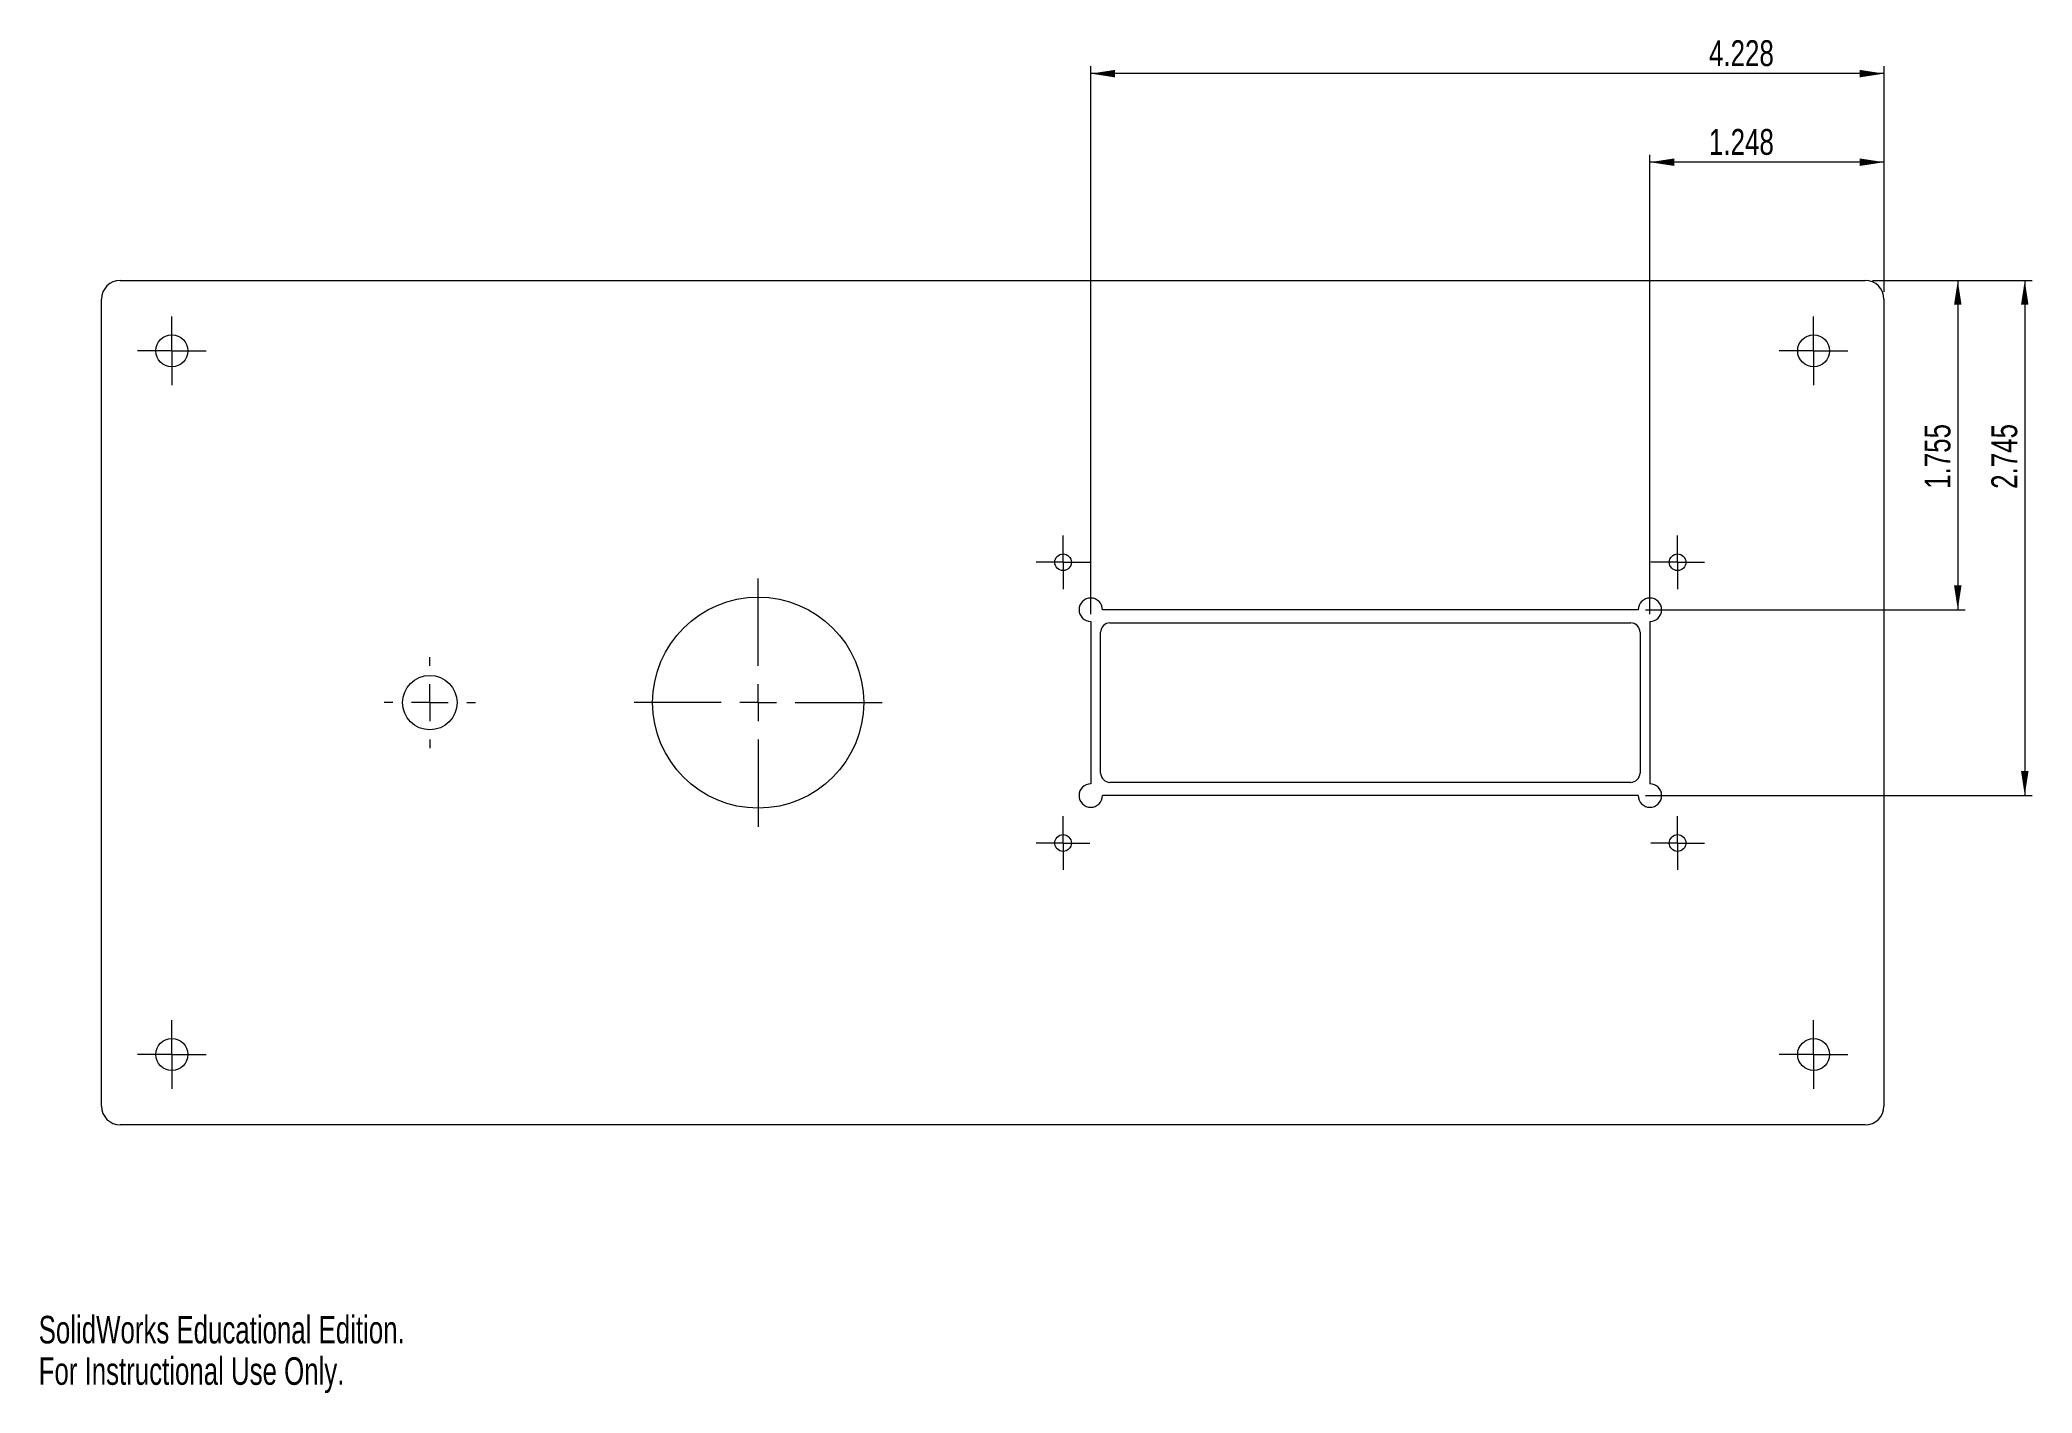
# Model space of a CAD drawing. Header units: inches. Extents: x 0 to 10.6, y 0 to 7.2.
import ezdxf

# ---------------------------------------------------------------- set-up
doc = ezdxf.new("R2010")
doc.units = ezdxf.units.IN
doc.header["$MEASUREMENT"] = 0
doc.styles.add('SLDTEXTSTYLE0', font='TXT', dxfattribs={"width": 0.75})
doc.styles.add('SLDTEXTSTYLE1', font='TXT', dxfattribs={"width": 0.7})
doc.dimstyles.new('SLDDIMSTYLE0', dxfattribs={"dimtxt": 0.137795, "dimasz": 0.13, "dimexe": 0, "dimexo": 0.0625, "dimgap": 0.034449, "dimtad": 1, "dimdec": 3, "dimrnd": 1e-09, "dimzin": 12, "dimdsep": 46, "dimtxsty": 'SLDTEXTSTYLE0', "dimsah": 1, "dimcen": 0.09, "dimadec": 0, "dimazin": 3, "dimtfac": 1, "dimtdec": 3, "dimtofl": 0, "dimtmove": 0, "dimatfit": 3, "dimfxl": 1, "dimfrac": 2, "dimtolj": 1, "dimtzin": 12, "dimarcsym": 0})

# ---------------------------------------------------------------- blocks, each defined once
blk = doc.blocks.new('_D')
at = {"color": 7, "linetype": 'Continuous', "lineweight": 0}
for p, q in [((8.587, 4.15), (8.587, 6.597)), ((9.835, 5.867), (9.835, 6.597)), ((9.835, 6.558), (8.587, 6.558))]:
    blk.add_line(p, q, dxfattribs=at)
for points in [[(8.587, 6.558), (8.717, 6.538), (8.717, 6.578)], [(9.835, 6.558), (9.705, 6.578), (9.705, 6.538)]]:
    blk.add_solid(points, dxfattribs=at)
at = {"color": 7, "linetype": 'Continuous', "lineweight": 0, "insert": (8.902, 6.735, 0.066), "char_height": 0.1378, "attachment_point": 1, "style": 'SLDTEXTSTYLE0'}
blk.add_mtext('1.248', dxfattribs=at)
blk = doc.blocks.new('_D_1')
at = {"color": 7, "linetype": 'Continuous', "lineweight": 0}
for p, q in [((5.607, 4.15), (5.607, 7.07)), ((9.835, 7.03), (5.607, 7.03)), ((9.835, 5.867), (9.835, 7.07))]:
    blk.add_line(p, q, dxfattribs=at)
for points in [[(5.607, 7.03), (5.737, 7.01), (5.737, 7.05)], [(9.835, 7.03), (9.705, 7.05), (9.705, 7.01)]]:
    blk.add_solid(points, dxfattribs=at)
at = {"color": 7, "linetype": 'Continuous', "lineweight": 0, "insert": (8.902, 7.208, 0.066), "char_height": 0.1378, "attachment_point": 1, "style": 'SLDTEXTSTYLE0'}
blk.add_mtext('4.228', dxfattribs=at)
blk = doc.blocks.new('_D_2')
at = {"color": 7, "linetype": 'Continuous', "lineweight": 0}
for p, q in [((9.774, 5.928), (10.268, 5.928)), ((10.228, 5.928), (10.228, 4.173)), ((8.564, 4.173), (10.268, 4.173))]:
    blk.add_line(p, q, dxfattribs=at)
for points in [[(10.228, 5.928), (10.208, 5.798), (10.248, 5.798)], [(10.228, 4.173), (10.248, 4.303), (10.208, 4.303)]]:
    blk.add_solid(points, dxfattribs=at)
at = {"color": 7, "linetype": 'Continuous', "lineweight": 0, "insert": (10.051, 4.817, 0.066), "char_height": 0.1378, "attachment_point": 1, "rotation": 90, "style": 'SLDTEXTSTYLE0'}
blk.add_mtext('1.755', dxfattribs=at)
blk = doc.blocks.new('_D_3')
at = {"color": 7, "linetype": 'Continuous', "lineweight": 0}
for p, q in [((9.774, 5.928), (10.624, 5.928)), ((10.585, 5.928), (10.585, 3.183)), ((8.564, 3.183), (10.624, 3.183))]:
    blk.add_line(p, q, dxfattribs=at)
for points in [[(10.585, 5.928), (10.565, 5.798), (10.605, 5.798)], [(10.585, 3.183), (10.605, 3.313), (10.565, 3.313)]]:
    blk.add_solid(points, dxfattribs=at)
at = {"color": 7, "linetype": 'Continuous', "lineweight": 0, "insert": (10.407, 4.817, 0.066), "char_height": 0.1378, "attachment_point": 1, "rotation": 90, "style": 'SLDTEXTSTYLE0'}
blk.add_mtext('2.745', dxfattribs=at)
blk = doc.blocks.new('SW_CENTERMARKSYMBOL_0')
at = {"color": 0, "linetype": 'Continuous', "lineweight": 0}
for p, q in [((0, 0.098), (0, 0.183)), ((-0.098, 0), (-0.183, 0)), ((0, 0), (-0.098, 0)), ((0, 0), (0, 0.098)), ((0, 0), (0, -0.098)), ((0, 0), (0.098, 0)), ((0.098, 0), (0.183, 0)), ((0, -0.098), (0, -0.183))]:
    blk.add_line(p, q, dxfattribs=at)
blk = doc.blocks.new('SW_CENTERMARKSYMBOL_1')
at = {"color": 0, "linetype": 'Continuous', "lineweight": 0}
for p, q in [((0, 0.098), (0, 0.183)), ((-0.098, 0), (-0.183, 0)), ((0, 0), (-0.098, 0)), ((0, 0), (0, 0.098)), ((0, 0), (0, -0.098)), ((0, 0), (0.098, 0)), ((0.098, 0), (0.183, 0)), ((0, -0.098), (0, -0.183))]:
    blk.add_line(p, q, dxfattribs=at)
blk = doc.blocks.new('SW_CENTERMARKSYMBOL_2')
at = {"color": 0, "linetype": 'Continuous', "lineweight": 0}
for p, q in [((0, 0.098), (0, 0.183)), ((-0.098, 0), (-0.183, 0)), ((0, 0), (-0.098, 0)), ((0, 0), (0, 0.098)), ((0, 0), (0, -0.098)), ((0, 0), (0.098, 0)), ((0.098, 0), (0.183, 0)), ((0, -0.098), (0, -0.183))]:
    blk.add_line(p, q, dxfattribs=at)
blk = doc.blocks.new('SW_CENTERMARKSYMBOL_3')
at = {"color": 0, "linetype": 'Continuous', "lineweight": 0}
for p, q in [((0, 0.098), (0, 0.183)), ((-0.098, 0), (-0.183, 0)), ((0, 0), (-0.098, 0)), ((0, 0), (0, 0.098)), ((0, 0), (0, -0.098)), ((0, 0), (0.098, 0)), ((0.098, 0), (0.183, 0)), ((0, -0.098), (0, -0.183))]:
    blk.add_line(p, q, dxfattribs=at)
blk = doc.blocks.new('SW_CENTERMARKSYMBOL_4')
at = {"color": 0, "linetype": 'Continuous', "lineweight": 0}
for p, q in [((0, 0.197), (0, 0.243)), ((-0.197, 0), (-0.243, 0)), ((0, 0), (-0.098, 0)), ((0, 0), (0, 0.098)), ((0, 0), (0, -0.098)), ((0, 0), (0.098, 0)), ((0.197, 0), (0.243, 0)), ((0, -0.197), (0, -0.243))]:
    blk.add_line(p, q, dxfattribs=at)
blk = doc.blocks.new('SW_CENTERMARKSYMBOL_5')
at = {"color": 0, "linetype": 'Continuous', "lineweight": 0}
for p, q in [((0, 0.197), (0, 0.661)), ((-0.197, 0), (-0.661, 0)), ((0, 0), (-0.098, 0)), ((0, 0), (0, 0.098)), ((0, 0), (0, -0.098)), ((0, 0), (0.098, 0)), ((0.197, 0), (0.661, 0)), ((0, -0.197), (0, -0.661))]:
    blk.add_line(p, q, dxfattribs=at)
blk = doc.blocks.new('SW_CENTERMARKSYMBOL_6')
at = {"color": 0, "linetype": 'Continuous', "lineweight": 0}
for p, q in [((0, 0.098), (0, 0.143)), ((-0.098, 0), (-0.143, 0)), ((0, 0), (-0.098, 0)), ((0, 0), (0, 0.098)), ((0, 0), (0, -0.098)), ((0, 0), (0.098, 0)), ((0.098, 0), (0.143, 0)), ((0, -0.098), (0, -0.143))]:
    blk.add_line(p, q, dxfattribs=at)
blk = doc.blocks.new('SW_CENTERMARKSYMBOL_7')
at = {"color": 0, "linetype": 'Continuous', "lineweight": 0}
for p, q in [((0, 0.098), (0, 0.143)), ((-0.098, 0), (-0.143, 0)), ((0, 0), (-0.098, 0)), ((0, 0), (0, 0.098)), ((0, 0), (0, -0.098)), ((0, 0), (0.098, 0)), ((0.098, 0), (0.143, 0)), ((0, -0.098), (0, -0.143))]:
    blk.add_line(p, q, dxfattribs=at)
blk = doc.blocks.new('SW_CENTERMARKSYMBOL_8')
at = {"color": 0, "linetype": 'Continuous', "lineweight": 0}
for p, q in [((0, 0.098), (0, 0.143)), ((-0.098, 0), (-0.143, 0)), ((0, 0), (-0.098, 0)), ((0, 0), (0, 0.098)), ((0, 0), (0, -0.098)), ((0, 0), (0.098, 0)), ((0.098, 0), (0.143, 0)), ((0, -0.098), (0, -0.143))]:
    blk.add_line(p, q, dxfattribs=at)
blk = doc.blocks.new('SW_CENTERMARKSYMBOL_9')
at = {"color": 0, "linetype": 'Continuous', "lineweight": 0}
for p, q in [((0, 0.098), (0, 0.143)), ((-0.098, 0), (-0.143, 0)), ((0, 0), (-0.098, 0)), ((0, 0), (0, 0.098)), ((0, 0), (0, -0.098)), ((0, 0), (0.098, 0)), ((0.098, 0), (0.143, 0)), ((0, -0.098), (0, -0.143))]:
    blk.add_line(p, q, dxfattribs=at)

msp = doc.modelspace()

# ---------------------------------------------------------------- linework, layer by layer
at = {"color": 7, "linetype": 'Continuous', "lineweight": 15}
for p, q in [((0.4347, 5.9279), (9.7347, 5.9279)), ((0.3347, 1.5279), (0.3347, 5.8279)), ((9.8347, 5.8279), (9.8347, 1.5279)), ((8.5247, 4.1729), (5.6697, 4.1729)), ((5.6072, 4.1104), (5.6072, 3.2454)), ((5.6597, 3.3029), (5.6597, 4.0529)), ((5.7097, 4.1029), (8.4847, 4.1029)), ((8.5347, 4.0529), (8.5347, 3.3029)), ((8.5872, 4.1104), (8.5872, 3.2454)), ((8.4847, 3.2529), (5.7097, 3.2529)), ((8.5247, 3.1829), (5.6697, 3.1829)), ((9.7347, 1.4279), (0.4347, 1.4279))]:
    msp.add_line(p, q, dxfattribs=at)
for centre, radius in [((0.7097, 5.5529), 0.085), ((9.4597, 5.5529), 0.085), ((5.4594, 4.426), 0.0445), ((8.735, 4.426), 0.0445), ((3.8347, 3.6779), 0.5625), ((2.0847, 3.6779), 0.145), ((5.4594, 2.9299), 0.0445), ((8.735, 2.9299), 0.0445), ((0.7097, 1.8029), 0.085), ((9.4597, 1.8029), 0.085)]:
    msp.add_circle(centre, radius, dxfattribs=at)
for centre, radius, start, end in [((0.4347, 5.8279), 0.1, 90, 180), ((9.7347, 5.8279), 0.1, 0, 90), ((5.6072, 4.1729), 0.0625, 0, 270), ((8.5872, 4.1729), 0.0625, 270, 180), ((5.7097, 4.0529), 0.05, 90, 180), ((8.4847, 4.0529), 0.05, 0, 90), ((5.7097, 3.3029), 0.05, 180, 270), ((8.4847, 3.3029), 0.05, 270, 0), ((5.6072, 3.1829), 0.0625, 90, 0), ((8.5872, 3.1829), 0.0625, 180, 90), ((0.4347, 1.5279), 0.1, 180, 270), ((9.7347, 1.5279), 0.1, 270, 0)]:
    msp.add_arc(centre, radius, start, end, dxfattribs=at)

# ---------------------------------------------------------------- block references
at = {"color": 7, "linetype": 'Continuous', "lineweight": 0}
for name, p in [('SW_CENTERMARKSYMBOL_3', (0.7097, 5.5529)), ('SW_CENTERMARKSYMBOL_2', (9.4597, 5.5529)), ('SW_CENTERMARKSYMBOL_7', (5.4594, 4.426)), ('SW_CENTERMARKSYMBOL_8', (8.735, 4.426)), ('SW_CENTERMARKSYMBOL_5', (3.8347, 3.6779)), ('SW_CENTERMARKSYMBOL_4', (2.0847, 3.6779)), ('SW_CENTERMARKSYMBOL_6', (5.4594, 2.9299)), ('SW_CENTERMARKSYMBOL_9', (8.735, 2.9299)), ('SW_CENTERMARKSYMBOL_0', (0.7097, 1.8029)), ('SW_CENTERMARKSYMBOL_1', (9.4597, 1.8029))]:
    msp.add_blockref(name, p, dxfattribs=at)

# ---------------------------------------------------------------- texts
at = {"color": 7, "linetype": 'Continuous', "char_height": 0.14705, "attachment_point": 1, "style": 'SLDTEXTSTYLE1'}
for s, insert in [('SolidWorks Educational Edition.', (0, 0.4101)), ('For Instructional Use Only.', (0, 0.1896))]:
    msp.add_mtext(s, dxfattribs=dict(at, insert=insert))

# ---------------------------------------------------------------- dimensions: what is measured, and where the dimension line sits
at = {"color": 7, "linetype": 'Continuous', "lineweight": 0}
for base, p2, picture, middle in [((5.6072214076, 7.030294756), (5.6072214076, 4.1104325513), '_D_1', (9.1866568915, 7.030294756)), ((8.5872214076, 6.5578538112), (8.5872214076, 4.1104325513), '_D', (9.1866568915, 6.5578538112))]:
    dim = msp.add_linear_dim(base=base, p1=(9.8347214076, 5.8279325513), p2=p2, dimstyle='SLDDIMSTYLE0', dxfattribs=at)
    dim.commit()
    dim.dimension.update_dxf_attribs({"geometry": picture, "text_midpoint": middle, "dimtype": 160})
for base, p2, picture, middle in [((10.2284, 4.1729), (8.5247, 4.1729), '_D_2', (10.2284, 5.1017)), ((10.585, 3.1829), (8.5247, 3.1829), '_D_3', (10.585, 5.1017))]:
    dim = msp.add_linear_dim(base=base, p1=(9.7347, 5.9279), p2=p2, angle=90, dimstyle='SLDDIMSTYLE0', dxfattribs=at)
    dim.commit()
    dim.dimension.update_dxf_attribs({"geometry": picture, "text_midpoint": middle, "dimtype": 160})

doc.saveas('drawing.dxf')
